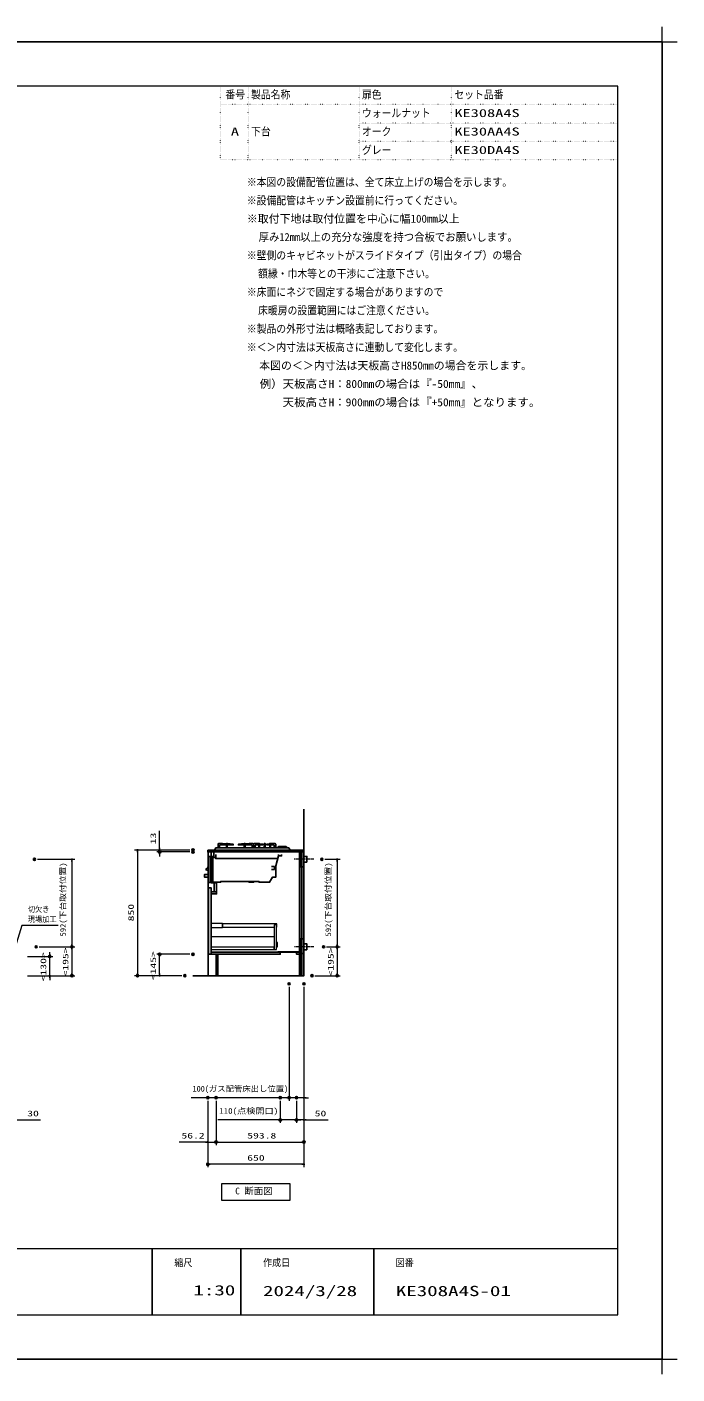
# Model space of a CAD drawing. Units: millimetres, scale not verified. Extents: x -9797 to 9797, y -4555 to 4555.
# Drawn here: x -1394 to 3002, y -4555 to 4555 of the extents above; entities that cross this region are included whole.
import ezdxf
from ezdxf.enums import TextEntityAlignment as Align

# ---------------------------------------------------------------- set-up
doc = ezdxf.new("R2010")
doc.units = ezdxf.units.MM
doc.header["$LTSCALE"] = 30
doc.header["$PDMODE"] = 32
doc.header["$PDSIZE"] = 15
doc.linetypes.add('USER5', pattern=[1.125, 0.75, -0.125, 0.125, -0.125])
doc.linetypes.add('USER6', pattern=[0.26, 0.01, -0.25])
for name, color, linetype, lineweight in [('0-0_0', 7, 'Continuous', 25), ('0-1_KABE', 4, 'Continuous', 25), ('0-2_細線ﾚｲﾔｰ', 91, 'Continuous', 9), ('0-3_寸法ﾚｲﾔｰ', 30, 'Continuous', 13), ('0-4_DEFPOINTS', 7, 'Continuous', 25), ('0-5_1', 7, 'Continuous', 25), ('0-6_図面枠', 3, 'Continuous', 15), ('0-9_一般', 7, 'Continuous', 5)]:
    doc.layers.add(name, color=color, linetype=linetype, lineweight=lineweight)
doc.layers.add('0-7_仕様書', color=7, linetype='Continuous')
doc.styles.add('ＭＳ ゴシック', font='')
doc.styles.get('ＭＳ ゴシック').set_extended_font_data('MS Gothic')

# ---------------------------------------------------------------- blocks, each defined once
blk = doc.blocks.new('_DOT')
at = {"layer": '0-0_0', "color": 30}
blk.add_line((-15, 0), (-30, 0), dxfattribs=at)
for points in [[(0, 0), (-15, 0), (-14.88, 1.88)], [(0, 0), (-14.88, -1.88), (-15, 0)], [(0, 0), (-14.88, 1.88), (-14.53, 3.73)], [(0, 0), (-14.53, -3.73), (-14.88, -1.88)], [(0, 0), (-14.53, 3.73), (-13.95, 5.52)], [(0, 0), (-13.95, -5.52), (-14.53, -3.73)], [(0, 0), (-13.95, 5.52), (-13.14, 7.23)], [(0, 0), (-13.14, -7.23), (-13.95, -5.52)], [(0, 0), (-13.14, 7.23), (-12.14, 8.82)], [(0, 0), (-12.14, -8.82), (-13.14, -7.23)], [(0, 0), (-12.14, 8.82), (-10.93, 10.27)], [(0, 0), (-10.93, -10.27), (-12.14, -8.82)], [(0, 0), (-10.93, 10.27), (-9.56, 11.56)], [(0, 0), (-9.56, -11.56), (-10.93, -10.27)], [(0, 0), (-9.56, 11.56), (-8.04, 12.66)], [(0, 0), (-8.04, -12.66), (-9.56, -11.56)], [(0, 0), (-8.04, 12.66), (-6.39, 13.57)], [(0, 0), (-6.39, -13.57), (-8.04, -12.66)], [(0, 0), (-6.39, 13.57), (-4.64, 14.27)], [(0, 0), (-4.64, -14.27), (-6.39, -13.57)], [(0, 0), (-4.64, 14.27), (-2.81, 14.73)], [(0, 0), (-2.81, -14.73), (-4.64, -14.27)], [(0, 0), (-2.81, 14.73), (-0.94, 14.97)], [(0, 0), (-0.94, -14.97), (-2.81, -14.73)], [(0, 0), (-0.94, 14.97), (0.94, 14.97)], [(0, 0), (0.94, -14.97), (-0.94, -14.97)], [(0, 0), (0.94, 14.97), (2.81, 14.73)], [(0, 0), (2.81, 14.73), (4.64, 14.27)], [(0, 0), (4.64, 14.27), (6.39, 13.57)], [(0, 0), (6.39, 13.57), (8.04, 12.66)], [(0, 0), (8.04, 12.66), (9.56, 11.56)], [(0, 0), (9.56, 11.56), (10.93, 10.27)], [(0, 0), (10.93, 10.27), (12.14, 8.82)], [(0, 0), (12.14, 8.82), (13.14, 7.23)], [(0, 0), (13.14, 7.23), (13.95, 5.52)], [(0, 0), (13.95, 5.52), (14.53, 3.73)], [(0, 0), (14.53, 3.73), (14.88, 1.88)], [(0, 0), (14.88, 1.88), (15, 0)], [(0, 0), (2.81, -14.73), (0.94, -14.97)], [(0, 0), (4.64, -14.27), (2.81, -14.73)], [(0, 0), (6.39, -13.57), (4.64, -14.27)], [(0, 0), (8.04, -12.66), (6.39, -13.57)], [(0, 0), (9.56, -11.56), (8.04, -12.66)], [(0, 0), (10.93, -10.27), (9.56, -11.56)], [(0, 0), (12.14, -8.82), (10.93, -10.27)], [(0, 0), (13.14, -7.23), (12.14, -8.82)], [(0, 0), (13.95, -5.52), (13.14, -7.23)], [(0, 0), (14.53, -3.73), (13.95, -5.52)], [(0, 0), (14.88, -1.88), (14.53, -3.73)], [(0, 0), (15, 0), (14.88, -1.88)]]:
    blk.add_solid(points, dxfattribs=at)
blk = doc.blocks.new('A$C5C1B3AD6')
at = {"layer": '0-0_0'}
blk.add_lwpolyline([(15599.9, 0), (1799.9, 0), (1799.9, -390), (15599.9, -390)], close=True, dxfattribs=at)
at = {"layer": '0-5_1'}
for p, q in [((2100.2, 449.8), (2100.2, 1170)), ((2250.2, 1320), (3000.2, 1320)), ((2400.2, 870), (2400.2, 449.8)), ((3825.2, 1020), (2550.2, 1020)), ((3000.2, 1320), (3000.2, 1020)), ((3000.2, 1320), (3831.9, 1236.8)), ((6235.2, 1170), (6235.2, 1020)), ((8400.2, 1320), (7568.5, 1236.8)), ((7575.2, 1020), (8850.2, 1020)), ((8400.2, 1320), (8400.2, 1020)), ((9150.2, 1320), (8400.2, 1320)), ((9000.2, 870), (9000.2, 449.8)), ((9300.2, 449.8), (9300.2, 1170)), ((9300.2, 449.8), (9300.2, 1170)), ((9450.2, 1320), (10200.2, 1320)), ((9600.2, 870), (9600.2, 449.8)), ((10350.2, 1020), (9750.2, 1020)), ((10200.2, 1320), (10200.2, 1020)), ((10200.2, 1320), (10346.7, 1297.2)), ((10493.1, 1274.5), (11165.1, 1170)), ((11165.1, 1020), (10500.2, 1020)), ((11165.1, 1170), (11165.1, 1020)), ((12607.3, 1274.5), (11935.2, 1170)), ((11935.2, 1170), (11935.2, 1020)), ((11935.2, 1020), (12600.2, 1020)), ((12750.2, 1020), (13350.2, 1020)), ((12900.2, 1320), (12753.7, 1297.2)), ((12900.2, 1320), (12900.2, 1020)), ((13650.2, 1320), (12900.2, 1320)), ((13500.2, 870), (13500.2, 449.8)), ((13800.2, 449.8), (13800.2, 1170)), ((14303.4, 616.4), (14231.6, 450)), ((14231.6, 450), (16047.3, 450)), ((14270.9, 541), (16000.6, 541)), ((14441.1, 707.1), (14533.6, 707.1)), ((14593.6, 541), (14593.6, 721)), ((14593.6, 707.1), (14816.6, 707.1)), ((14876.6, 541), (14876.6, 721)), ((14876.6, 707.1), (15105.7, 707.1)), ((15105.7, 541), (15105.7, 721)), ((15165.7, 707.1), (15394.9, 707.1)), ((15394.9, 541), (15394.9, 721)), ((15454.9, 707.1), (15677.9, 707.1)), ((15677.9, 541), (15677.9, 721)), ((15737.9, 707.1), (15830.3, 707.1)), ((15968.1, 616.4), (16039.8, 450)), ((566.1, -6600), (566.1, -1341.7)), ((1036.9, -1492.6), (1620.8, -1492.6)), ((149.9, -3108.1), (150.2, -3108.1)), ((149.9, -3108.1), (149.9, -4260.6)), ((12969.3, -3325), (13569.3, -3325)), ((12969.3, -3925), (13569.3, -3925)), ((13569.3, -3325), (13569.3, -3925)), ((149.9, -6600), (1049.9, -6600))]:
    blk.add_line(p, q, dxfattribs=at)
for points in [[(1350, 0), (1650, 450), (16440, 450), (16740, 0)], [(3825.2, 449.8), (3825.2, 1320), (3975.2, 1320), (3975.2, 449.8)], [(3975.2, 1320), (5165.1, 1170), (5165.1, 1020), (3975.2, 1020)], [(7425.2, 1320), (6235.2, 1170), (6235.2, 1020), (7425.2, 1020)], [(7575.2, 449.8), (7575.2, 1320), (7425.2, 1320), (7425.2, 449.8)], [(10350.2, 449.8), (10350.2, 1320), (10500.2, 1320), (10500.2, 449.8)], [(11475.2, 449.8), (11475.2, 1320), (11625.2, 1320), (11625.2, 449.8)], [(12600.2, 449.8), (12600.2, 1320), (12750.2, 1320), (12750.2, 449.8)], [(14533.6, 721), (14533.6, 541), (14593.6, 541)], [(14816.6, 721), (14816.6, 541), (14876.6, 541)], [(15165.7, 721), (15165.7, 541), (15105.7, 541)], [(15454.9, 721), (15454.9, 541), (15394.9, 541)], [(15737.9, 721), (15737.9, 541), (15677.9, 541)], [(149.9, -6600), (150, -1341.7), (1036.6, -1341.7), (1049.9, -6600)], [(14370, -1200), (13840, -3184.4), (13840, -5492.8), (13150.4, -5492.8), (12564.3, -6526.5), (10426.9, -6526.5), (10426.9, -6376.5), (2655.4, -6376.5), (2655.4, -6526.5), (1049.7, -6526.5)], [(14226.9, -1735.7), (1620.8, -1735.7), (1620.8, -913.8)], [(14370, -900), (14370, -1200), (14970, -1200), (14970, -900)]]:
    blk.add_lwpolyline(points, dxfattribs=at)
for points in [[(149.9, -4978.5), (149.9, -5501.3), (-668.4, -5501.3), (-668.4, -4978.5)], [(9300, -6376.5), (9300, -6526.5), (8400, -6526.5), (8400, -6376.5)]]:
    blk.add_lwpolyline(points, close=True, dxfattribs=at)
for centre, radius, start, end in [((2250.2, 1170), 150, 90, 180), ((2550.2, 870), 150, 90, 180), ((8850.2, 870), 150, 0, 90), ((9150.2, 1170), 150, 0, 90), ((9450.2, 1170), 150, 90, 180), ((9750.2, 870), 150, 90, 180), ((13350.2, 870), 150, 0, 90), ((13650.2, 1170), 150, 0, 90), ((14441.1, 557.1), 150, 90, 156.68523), ((14563.6, 721), 30, 90, 180), ((14563.6, 721), 30, 0, 90), ((14846.6, 721), 30, 90, 180), ((14846.6, 721), 30, 0, 90), ((15135.7, 721), 30, 90, 180), ((15135.7, 721), 30, 0, 90), ((15424.9, 721), 30, 90, 180), ((15424.9, 721), 30, 0, 90), ((15707.9, 721), 30, 90, 180), ((15707.9, 721), 30, 0, 90), ((15830.3, 557.1), 150, 23.31477, 90), ((-1308.9, -2725.2), 1513.1, 305.53137, 344.60151), ((-856.9, -5482.9), 1585, 50.56527, 74.35823)]:
    blk.add_arc(centre, radius, start, end, dxfattribs=at)
blk = doc.blocks.new('Cdanmenzu')
at = {"layer": '0-6_図面枠'}
blk.add_lwpolyline([(0, 3455.1), (13844.8, 3455.1), (13844.8, 0), (0, 0)], close=True, dxfattribs=at)
at = {"layer": '0-6_図面枠', "style": 'ＭＳ ゴシック'}
blk.add_text('C 断面図', height=1364, dxfattribs=at).set_placement((2739.6, 841.4), align=Align.BOTTOM_LEFT)
blk = doc.blocks.new('A$C66026BD6')
at = {"layer": '0-2_細線ﾚｲﾔｰ', "lineweight": 5}
for points in [[(0, 5460), (2280, 5460), (2280, 6225), (0, 6225)], [(12810, 990), (13260, 990), (13260, 6000), (12810, 6000)], [(0, 990), (12810, 990), (12810, 1440), (0, 1440)]]:
    blk.add_lwpolyline(points, close=True, dxfattribs=at)
for points in [[(13260, 5497.5), (13311, 5497.5), (13311, 6187.5), (2280, 6187.5), (2280, 5497.5), (12810, 5497.5)], [(12810, 3552), (0, 3552), (0, 945), (13200, 945), (13200, 990)], [(13260, 1539), (13500, 1539), (13500, 2391), (13260, 2391)]]:
    blk.add_lwpolyline(points, dxfattribs=at)
blk = doc.blocks.new('A$C66036170')
at = {"layer": '0-0_0'}
for points in [[(-450, 25110), (-450, 0), (-17430, 0), (-17430, 4350), (-18780, 4350), (-18780, 16590), (-17730, 16590), (-17730, 18840), (-18780, 18840), (-18780, 25110)], [(-18780, 25110), (-18270, 25110), (-18270, 24210), (-18780, 24210)], [(-900, 25110), (-825, 25110), (-825, 0), (-900, 0)], [(-465, 25110), (-825, 25110), (-825, 22110), (-465, 22110)], [(-450, 25110), (0, 25110), (0, 22110), (-450, 22110)], [(-19365, 17850), (-18825, 17850), (-18825, 4350), (-19365, 4350)], [(-18780, 17040), (-17730, 17040), (-17730, 16590), (-18780, 16590)], [(-18198, 18840), (-18180, 18840), (-18180, 17040), (-18198, 17040)], [(-18180, 18840), (-17730, 18840), (-17730, 17040), (-18180, 17040)], [(-465, 7500), (-825, 7500), (-825, 0), (-465, 0)], [(-450, 7500), (0, 7500), (0, 4500), (-450, 4500)], [(-18780, 4350), (-4800, 4350), (-4800, 4800), (-18780, 4800)], [(-900, 4875), (-5250, 4875), (-5250, 4800), (-900, 4800)], [(-1500, 4800), (-900, 4800), (-900, 4350), (-1500, 4350)]]:
    blk.add_lwpolyline(points, close=True, dxfattribs=at)
at = {"layer": '0-5_1'}
blk.add_lwpolyline([(-17790, 4350), (-17814, 4350), (-17814, 0), (-17790, 0)], close=True, dxfattribs=at)
blk.add_blockref('A$C66026BD6', (-18825, 4350), dxfattribs=at)
blk = doc.blocks.new('グループ-13-1')
at = {"layer": '0-9_一般'}
for p, q in [((372249.8, -84177), (372249.8, -80193)), ((370257.8, -82185), (374241.7, -82185))]:
    blk.add_line(p, q, dxfattribs=at)

msp = doc.modelspace()

# ---------------------------------------------------------------- linework, layer by layer
at = {"layer": '0-0_0'}
for p, q in [((-170.93, -1010.93), (479.07, -1010.93)), ((-547.23, -3705), (-547.23, -4155)), ((52.77, -3705), (52.77, -4155)), ((952.77, -3705), (952.77, -4155))]:
    msp.add_line(p, q, dxfattribs=at)
msp.add_lwpolyline([(479.07, -1023.93), (-170.93, -1023.93), (-170.93, -1010.93)], dxfattribs=at)
for points in [[(-168.93, -1860.93), (479.07, -1860.93), (479.07, -1023.93), (-168.93, -1023.93)], [(499.07, -1093.93), (479.07, -1093.93), (479.07, -1053.93), (499.07, -1053.93)], [(499.07, -1685.93), (479.07, -1685.93), (479.07, -1645.93), (499.07, -1645.93)]]:
    msp.add_lwpolyline(points, close=True, dxfattribs=at)
at = {"layer": '0-1_KABE'}
for p, q in [((479.07, -735.93), (479.07, -1860.93)), ((479.07, -1860.93), (-271.44, -1860.93))]:
    msp.add_line(p, q, dxfattribs=at)
at = {"layer": '0-2_細線ﾚｲﾔｰ', "linetype": 'USER5'}
for p, q in [((545.58, -1073.93), (412.55, -1073.93)), ((545.59, -1665.93), (412.55, -1665.93))]:
    msp.add_line(p, q, dxfattribs=at)
at = {"layer": '0-3_寸法ﾚｲﾔｰ'}
for p, q in [((-496.44, -1010.93), (-496.44, -881.88)), ((-496.44, -995.93), (-496.44, -980.93)), ((-1323.03, -1073.93), (-1069.55, -1073.93)), ((-1089.55, -1088.93), (-1089.55, -1650.93)), ((-291.44, -1010.93), (-666.44, -1010.93)), ((-646.44, -1025.93), (-646.44, -1845.93)), ((-291.44, -1010.93), (-516.44, -1010.93)), ((-291.44, -1023.93), (-516.44, -1023.93)), ((-496.44, -1010.93), (-496.44, -1023.93)), ((-496.44, -1038.93), (-496.44, -1053.93)), ((620.58, -1073.93), (724.07, -1073.93)), ((704.07, -1088.93), (704.07, -1650.93)), ((-1311.15, -1665.93), (-1069.55, -1665.93)), ((-1311.15, -1665.93), (-1069.55, -1665.93)), ((-1239.55, -1715.93), (-1239.55, -1700.93)), ((-1089.55, -1680.93), (-1089.55, -1845.93)), ((-291.44, -1715.93), (-516.44, -1715.93)), ((632.47, -1665.93), (724.07, -1665.93)), ((632.47, -1665.93), (724.07, -1665.93)), ((704.07, -1680.93), (704.07, -1845.93)), ((-1389.55, -1730.93), (-1219.55, -1730.93)), ((-1239.55, -1860.93), (-1239.55, -1730.93)), ((-496.44, -1845.93), (-496.44, -1730.93)), ((-1389.55, -1860.93), (-1219.55, -1860.93)), ((-1389.55, -1860.93), (-1069.55, -1860.93)), ((-1239.55, -1875.93), (-1239.55, -1890.93)), ((-346.44, -1860.93), (-666.44, -1860.93)), ((-346.44, -1860.93), (-516.44, -1860.93)), ((554.07, -1860.93), (724.07, -1860.93)), ((379.06, -1935.93), (379.06, -2705.93)), ((479.07, -1935.93), (479.07, -2705.93)), ((479.07, -1935.93), (479.07, -3155.93)), ((479.07, -1935.93), (479.07, -3005.93)), ((479.07, -1935.93), (479.07, -2855.93)), ((379.06, -2685.93), (-282.17, -2685.93)), ((-170.93, -2705.93), (-170.93, -3155.93)), ((-170.93, -2705.93), (-170.93, -3005.93)), ((-114.74, -2705.93), (-114.74, -3005.93)), ((-114.74, -2705.93), (-114.74, -3005.93)), ((319.07, -2705.93), (319.07, -2855.93)), ((364.06, -2685.93), (349.06, -2685.93)), ((479.07, -2685.93), (379.06, -2685.93)), ((429.07, -2705.93), (429.07, -2855.93)), ((429.07, -2705.93), (429.07, -2855.93)), ((494.07, -2685.93), (509.07, -2685.93)), ((-1464.55, -2835.93), (-1301.22, -2835.93)), ((319.07, -2835.93), (-102.17, -2835.93)), ((304.07, -2835.93), (289.07, -2835.93)), ((429.07, -2835.93), (319.07, -2835.93)), ((414.07, -2835.93), (399.07, -2835.93)), ((479.07, -2835.93), (429.07, -2835.93)), ((444.07, -2835.93), (459.07, -2835.93)), ((479.07, -2835.93), (642.4, -2835.93)), ((494.07, -2835.93), (509.07, -2835.93)), ((-170.93, -2985.93), (-363.34, -2985.93)), ((-185.93, -2985.93), (-200.93, -2985.93)), ((-170.93, -2985.93), (-114.74, -2985.93)), ((-99.74, -2985.93), (464.07, -2985.93)), ((-99.74, -2985.93), (-84.74, -2985.93)), ((464.07, -3135.93), (-155.93, -3135.93))]:
    msp.add_line(p, q, dxfattribs=at)
msp.add_lwpolyline([(-1182.3, -1522.02), (-1427.55, -1522.02), (-1507.83, -1777.31)], dxfattribs=at)
at = {"layer": '0-4_DEFPOINTS'}
for p, q in [((2902.77, 4455), (-9697.23, 4455)), ((2902.77, -4455), (2902.77, 4455)), ((2902.77, -4455), (-9697.23, -4455))]:
    msp.add_line(p, q, dxfattribs=at)
for p in [(-1343.03, -1073.93), (-496.44, -1023.93), (-271.44, -1010.93), (-271.44, -1023.93), (600.58, -1073.93), (-1331.15, -1665.93), (-1239.55, -1730.93), (-1089.55, -1665.93), (-496.44, -1715.93), (-271.44, -1715.93), (612.47, -1665.93), (704.07, -1665.93), (-1089.55, -1860.93), (-646.44, -1860.93), (-326.44, -1860.93), (379.06, -1915.93), (479.07, -1915.93), (479.07, -1915.93), (534.07, -1860.93), (704.07, -1860.93), (-170.93, -2685.93), (-114.74, -2685.93), (319.07, -2685.93), (379.06, -2685.93), (429.07, -2685.93), (429.07, -2685.93), (319.07, -2835.93), (429.07, -2835.93), (-114.74, -2985.93), (479.07, -2985.93), (-170.93, -3135.93)]:
    msp.add_point(p, dxfattribs=at)
at = {"layer": '0-6_図面枠', "linetype": 'USER6'}
for p, q in [((-84.73, 3655), (-84.73, 4155)), ((2602.77, 4155), (-84.73, 4155)), ((102.77, 3655), (102.77, 4155)), ((852.77, 3655), (852.77, 4155)), ((1477.77, 3655), (1477.77, 4155)), ((2602.77, 3655), (2602.77, 4155)), ((2602.77, 4030), (-84.73, 4030)), ((2602.77, 3905), (852.77, 3905)), ((2602.77, 3780), (852.77, 3780)), ((2602.77, 3655), (-84.73, 3655))]:
    msp.add_line(p, q, dxfattribs=at)
at = {"layer": '0-6_図面枠'}
msp.add_line((-9397.23, -3705), (2602.77, -3705), dxfattribs=at)
msp.add_lwpolyline([(-9397.23, -4155), (2602.77, -4155), (2602.77, 4155), (-9397.23, 4155)], close=True, dxfattribs=at)

# ---------------------------------------------------------------- block references
at = {"layer": '0-0_0', "xscale": 0.03333333, "yscale": 0.03333333}
for name, p in [('A$C5C1B3AD6', (-171.43, -1010.93)), ('Cdanmenzu', (-76.68, -3381.1))]:
    msp.add_blockref(name, p, dxfattribs=at)
at = {"layer": '0-3_寸法ﾚｲﾔｰ', "xscale": 0.5, "yscale": 0.5}
for p, rotation in [((-496.44, -1010.93), 270), ((-1089.55, -1073.93), 90), ((-646.44, -1010.93), 90), ((-496.44, -1023.93), 90), ((704.07, -1073.93), 90), ((-1239.55, -1730.93), 270), ((-1089.55, -1665.93), 270), ((-1089.55, -1665.93), 90), ((-496.44, -1715.93), 90), ((704.07, -1665.93), 270), ((704.07, -1665.93), 90), ((-1239.55, -1860.93), 90), ((-1089.55, -1860.93), 270), ((-646.44, -1860.93), 270), ((-496.44, -1860.93), 270), ((704.07, -1860.93), 270), ((479.07, -2685.93), 180), ((429.07, -2835.93), 180), ((479.07, -2835.93), 180), ((-114.74, -2985.93), 180), ((-114.74, -2985.93), 180), ((-170.93, -3135.93), 180)]:
    msp.add_blockref('_DOT', p, dxfattribs=dict(at, rotation=rotation))
for p in [(379.06, -2685.93), (319.07, -2835.93), (429.07, -2835.93), (-170.93, -2985.93), (479.07, -2985.93), (479.07, -3135.93)]:
    msp.add_blockref('_DOT', p, dxfattribs=at)
at = {"layer": '0-4_DEFPOINTS', "xscale": 0.05, "yscale": 0.05}
for p in [(-15709.72, 8564.25), (-15709.72, -345.75)]:
    msp.add_blockref('グループ-13-1', p, dxfattribs=at)
at = {"layer": '0-5_1', "xscale": 0.03333333, "yscale": 0.03333333}
msp.add_blockref('A$C66036170', (479.07, -1860.93), dxfattribs=at)

# ---------------------------------------------------------------- texts
at = {"layer": '0-0_0', "style": 'ＭＳ ゴシック'}
for s, height, width, p in [('※本図の設備配管位置は、全て床立上げの場合を示します。', 54.11, 0.9, (93.25, 3462.09)), ('※設備配管はキッチン設置前に行ってください。', 54.11, 0.9, (93.25, 3337.73)), ('\u3000厚み12mm以上の充分な強度を持つ合板でお願いします。', 54.12, 0.95, (102.77, 3090.64)), ('※壁側のキャビネットがスライドタイプ（引出タイプ）の場合', 54.11, 0.9, (93.25, 2966.75)), ('\u3000額縁・巾木等との干渉にご注意下さい。', 54.11, 0.9, (102.77, 2842.65)), ('※床面にネジで固定する場合がありますので', 54.11, 0.9, (93.25, 2718.55)), ('\u3000床暖房の設置範囲にはご注意ください。', 54.11, 0.9, (102.77, 2594.38)), ('※製品の外形寸法は概略表記しております。', 54.11, 0.9, (93.25, 2470.08)), ('※＜＞内寸法は天板高さに連動して変化します。', 54.11, 0.9, (93.25, 2345.85)), ('\u3000例）天板高さH：800mmの場合は『-50mm』、', 54.12, 1.05, (102.77, 2097.45)), ('\u3000\u3000\u3000天板高さH：900mmの場合は『+50mm』となります。', 54.12, 1.05, (102.77, 1973.25))]:
    msp.add_text(s, height=height, dxfattribs=dict(at, width=width)).set_placement(p, align=Align.BOTTOM_LEFT)
for s, p in [('※取付下地は取付位置を中心に幅100mm以上', (93.25, 3214.52)), ('\u3000本図の＜＞内寸法は天板高さH850mmの場合を示します。', (102.77, 2221.65))]:
    msp.add_text(s, height=54.12, dxfattribs=at).set_placement(p, align=Align.BOTTOM_LEFT)
at = {"layer": '0-3_寸法ﾚｲﾔｰ', "style": 'ＭＳ ゴシック'}
for s, width, p in [('13', 1.5, (-509.03, -972.36)), ('592(下台取付位置)', 1.1, (-1119.29, -1595.28)), ('592(下台取付位置)', 1.1, (674.33, -1595.28)), ('850', 1.5, (-659.03, -1493.07)), ('<130>', 1.5, (-1252.15, -1898.78)), ('<195>', 1.5, (-1102.15, -1866.28)), ('<145>', 1.5, (-509.03, -1891.28)), ('<195>', 1.5, (691.47, -1866.28))]:
    msp.add_text(s, height=38.49, rotation=90, dxfattribs=dict(at, width=width)).set_placement(p, align=Align.BOTTOM_LEFT)
at = {"layer": '0-3_寸法ﾚｲﾔｰ', "color": 7, "style": 'ＭＳ ゴシック', "width": 0.9}
for s, p in [('切欠き', (-1387.55, -1442.87)), ('現場加工', (-1387.55, -1510.12))]:
    msp.add_text(s, height=38.49, dxfattribs=at).set_placement(p, align=Align.BOTTOM_LEFT)
at = {"layer": '0-3_寸法ﾚｲﾔｰ', "style": 'ＭＳ ゴシック'}
for s, height, width, p in [('100(ガス配管床出し位置)', 38.48, 1.05, (-273.6, -2656.19)), ('30', 38.49, 1.5, (-1391.69, -2823.33)), ('110(点検開口)', 38.49, 1.15, (-93.6, -2806.19)), ('50', 38.49, 1.5, (551.92, -2823.33)), ('56.2', 38.49, 1.5, (-349.05, -2973.33)), ('593.8', 38.49, 1.5, (95.95, -2973.33)), ('650', 38.49, 1.5, (95.97, -3123.33))]:
    msp.add_text(s, height=height, dxfattribs=dict(at, width=width)).set_placement(p, align=Align.BOTTOM_LEFT)
at = {"layer": '0-6_図面枠', "style": 'ＭＳ ゴシック'}
for s, height, width, p in [('縮尺', 48.39, 0.9, (-397.23, -3840.29)), ('作成日', 48.39, 0.9, (202.77, -3839.73)), ('図番', 48.39, 0.9, (1099.74, -3840.55)), ('1:30', 69.28, 1.5, (-267.8, -4043.47)), ('2024/3/28', 69.28, 1.5, (202.77, -4048.32)), ('KE308A4S-01', 69.28, 1.5, (1100.77, -4048.32))]:
    msp.add_text(s, height=height, dxfattribs=dict(at, width=width)).set_placement(p, align=Align.BOTTOM_LEFT)
at = {"layer": '0-7_仕様書', "style": 'ＭＳ ゴシック'}
for s, width, p in [('番号', 0.9, (-51.92, 4053.97)), ('製品名称', 0.9, (121.52, 4053.97)), ('扉色', 0.9, (871.52, 4053.97)), ('セット品番', 0.9, (1496.52, 4053.97)), ('ウォールナット', 0.9, (871.52, 3928.97)), ('KE308A4S', 1.5, (1496.52, 3928.97)), ('A', 1.5, (-15.09, 3803.97)), ('下台', 0.9, (121.52, 3803.97)), ('オーク', 0.9, (871.52, 3803.97)), ('KE30AA4S', 1.5, (1496.52, 3803.97)), ('グレー', 0.9, (871.52, 3678.97)), ('KE30DA4S', 1.5, (1496.52, 3678.97))]:
    msp.add_text(s, height=54.11, dxfattribs=dict(at, width=width)).set_placement(p, align=Align.BOTTOM_LEFT)

doc.saveas('drawing.dxf')
